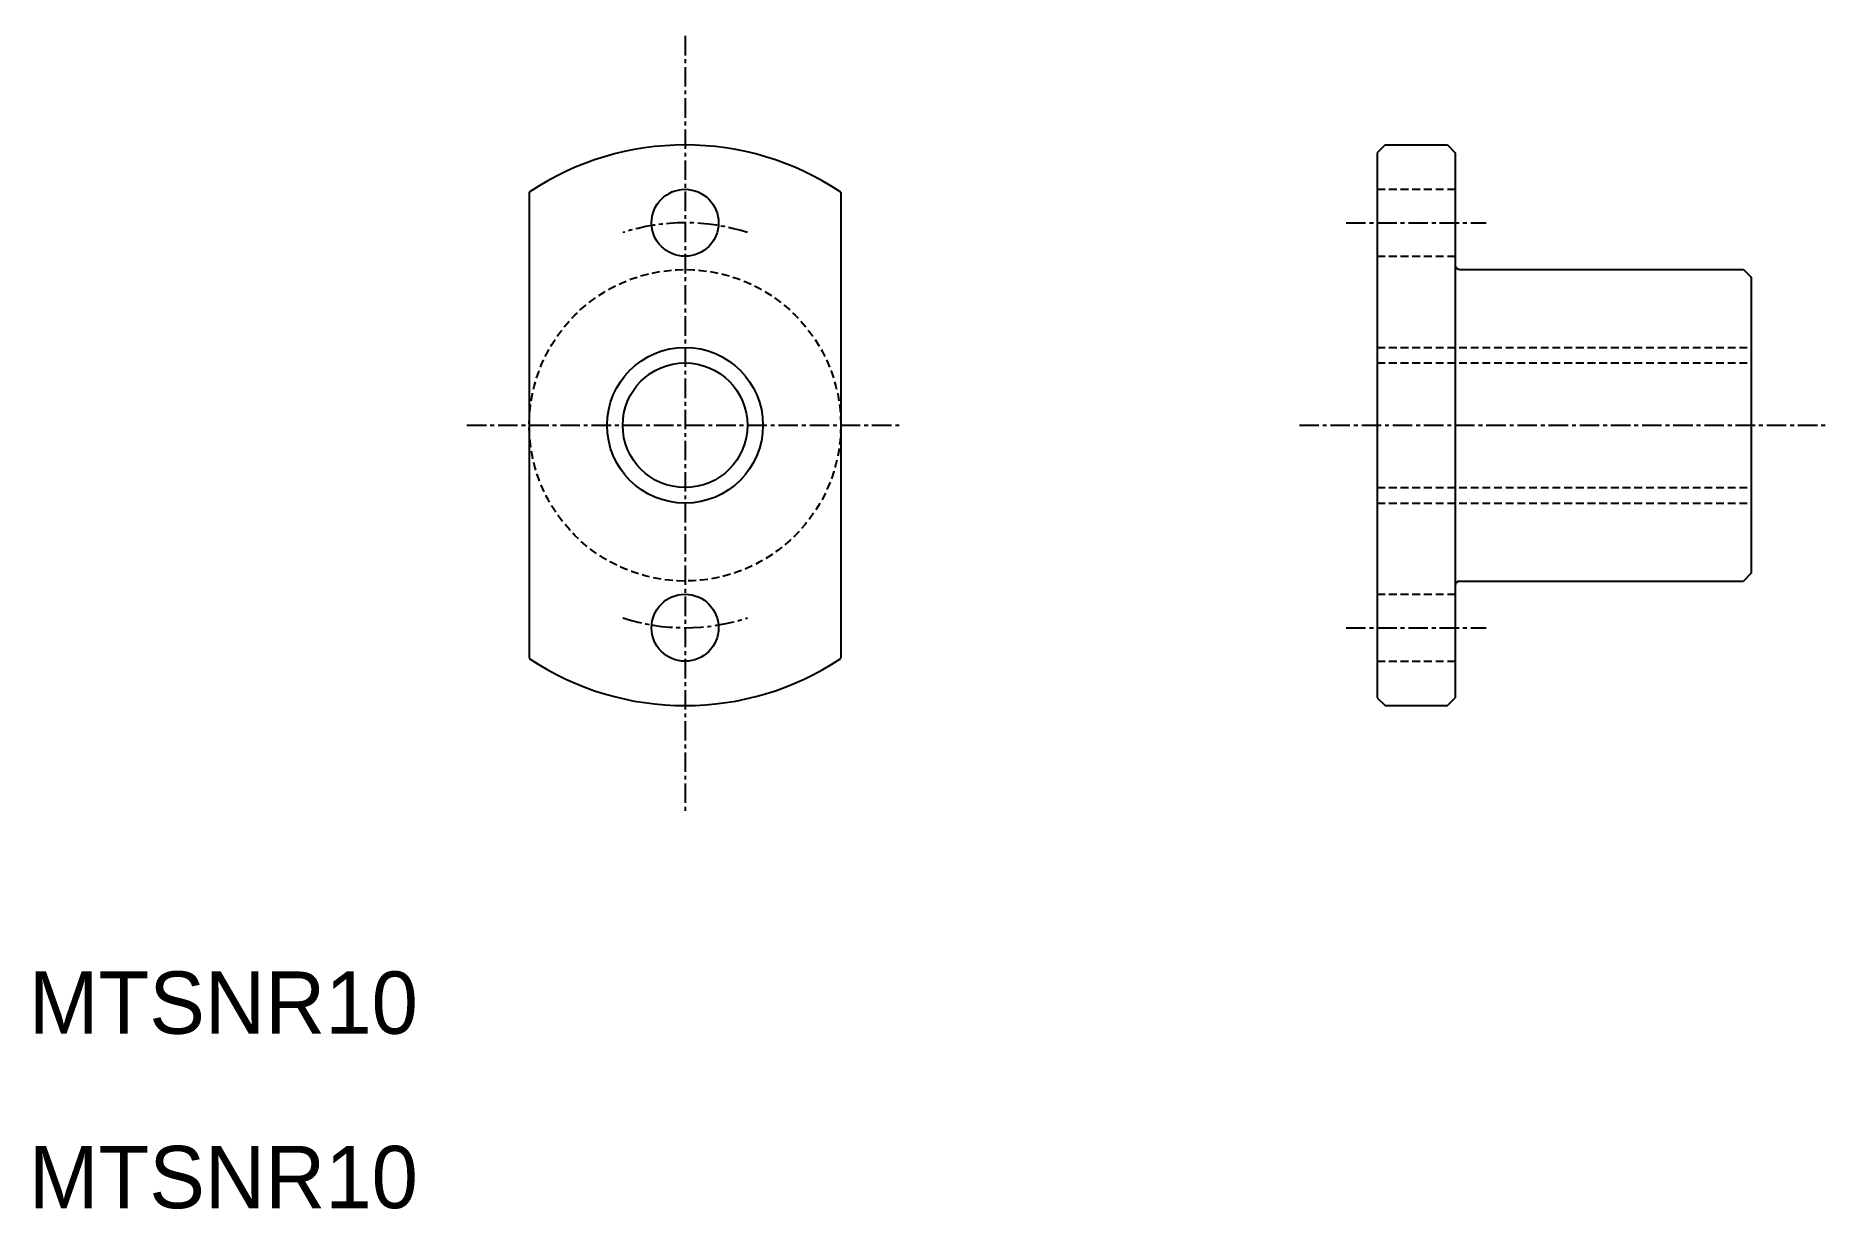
# Model space of a CAD drawing. Extents: x 34 to 149, y 82 to 157.
import ezdxf

# ---------------------------------------------------------------- set-up
doc = ezdxf.new("R2010")
doc.units = 0
doc.linetypes.add('CENTER', pattern=[2, 1.25, -0.25, 0.25, -0.25])
doc.linetypes.add('DASHED', pattern=[0.75, 0.5, -0.25])
doc.layers.get('0').update_dxf_attribs({"linetype": 'CONTINUOUS'})
doc.layers.add('CENTER', color=1, linetype='CENTER')

msp = doc.modelspace()

# ---------------------------------------------------------------- linework, layer by layer
at = {"color": 7, "linetype": 'CONTINUOUS'}
for p, q in [((120.73, 149.93), (120.23, 149.43)), ((120.73, 149.93), (124.73, 149.93)), ((124.73, 149.93), (125.23, 149.43)), ((120.23, 149.43), (120.23, 114.43)), ((125.23, 149.43), (125.23, 114.43)), ((65.8, 146.9), (65.8, 116.97)), ((85.8, 146.9), (85.8, 116.97)), ((125.53, 141.93), (143.73, 141.93)), ((143.73, 141.93), (144.23, 141.43)), ((120.23, 140.93), (120.23, 140.93)), ((144.23, 141.43), (144.23, 122.43)), ((144.23, 122.43), (143.73, 121.93)), ((125.53, 121.93), (143.73, 121.93)), ((120.23, 114.43), (120.73, 113.93)), ((124.73, 113.93), (125.23, 114.43)), ((120.73, 113.93), (124.73, 113.93))]:
    msp.add_line(p, q, dxfattribs=at)
at = {"color": 3, "linetype": 'DASHED'}
for p, q in [((120.23, 147.08), (125.23, 147.08)), ((120.23, 142.78), (125.23, 142.78)), ((120.23, 136.93), (144.23, 136.93)), ((120.23, 135.93), (144.23, 135.93)), ((120.23, 127.93), (144.23, 127.93)), ((120.23, 126.93), (144.23, 126.93)), ((120.23, 121.08), (125.23, 121.08)), ((120.23, 116.78), (125.23, 116.78))]:
    msp.add_line(p, q, dxfattribs=at)
at = {"color": 7, "linetype": 'CONTINUOUS'}
for centre, radius in [((75.8, 144.93), 2.15), ((75.8, 131.93), 4), ((75.8, 118.93), 2.15)]:
    msp.add_circle(centre, radius, dxfattribs=at)
at = {"color": 3, "linetype": 'DASHED'}
msp.add_circle((75.8, 131.93), 10, dxfattribs=at)
at = {"color": 3, "linetype": 'CONTINUOUS'}
msp.add_circle((75.8, 131.93), 5, dxfattribs=at)
at = {"color": 7, "linetype": 'CONTINUOUS'}
for centre, radius, start, end in [((75.8, 131.93), 18, 56.251, 123.749), ((125.53, 142.23), 0.3, 180, 270), ((125.53, 121.63), 0.3, 90, 180), ((75.8, 131.93), 18, 236.251, 303.749)]:
    msp.add_arc(centre, radius, start, end, dxfattribs=at)
at = {"layer": 'CENTER', "color": 1, "linetype": 'CENTER'}
for p, q in [((75.8, 156.93), (75.8, 106.93)), ((118.23, 144.93), (127.23, 144.93)), ((61.8, 131.93), (89.8, 131.93)), ((115.23, 131.93), (149.23, 131.93)), ((118.23, 118.93), (127.23, 118.93))]:
    msp.add_line(p, q, dxfattribs=at)
for start, end in [(72.0798, 107.9202), (252.0798, 287.9202)]:
    msp.add_arc((75.8, 131.93), 13, start, end, dxfattribs=at)

# ---------------------------------------------------------------- texts
at = {"color": 7, "linetype": 'CONTINUOUS'}
for p in [(33.69, 92.86), (33.69, 81.66)]:
    msp.add_text('MTSNR10', height=4, dxfattribs=at).set_placement(p)

doc.saveas('drawing.dxf')
